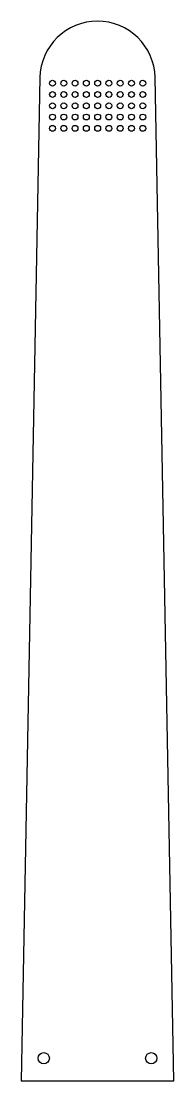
# Model space of a CAD drawing. Extents: x -1.7 to 1.7, y -32.1 to -8.6.
import ezdxf

# ---------------------------------------------------------------- set-up
doc = ezdxf.new("R2010")
doc.units = 0
doc.layers.get('0').update_dxf_attribs({"linetype": 'CONTINUOUS'})

msp = doc.modelspace()

# ---------------------------------------------------------------- linework, layer by layer
msp.add_lwpolyline([(-1.276, -9.841), (-1.69, -32.089), (1.69, -32.089), (1.276, -9.841, 0.981556)], format="xyb", close=True)
for centre, radius in [((-0.997, -9.965), 0.065), ((-0.747, -9.965), 0.065), ((-0.497, -9.965), 0.065), ((-0.247, -9.965), 0.065), ((0.003, -9.965), 0.065), ((0.253, -9.965), 0.065), ((0.503, -9.965), 0.065), ((0.753, -9.965), 0.065), ((1.003, -9.965), 0.065), ((-0.997, -10.215), 0.065), ((-0.747, -10.215), 0.065), ((-0.497, -10.215), 0.065), ((-0.247, -10.215), 0.065), ((0.003, -10.215), 0.065), ((0.253, -10.215), 0.065), ((0.503, -10.215), 0.065), ((0.753, -10.215), 0.065), ((1.003, -10.215), 0.065), ((-0.997, -10.465), 0.065), ((-0.747, -10.465), 0.065), ((-0.497, -10.465), 0.065), ((-0.247, -10.465), 0.065), ((0.003, -10.465), 0.065), ((0.253, -10.465), 0.065), ((0.503, -10.465), 0.065), ((0.753, -10.465), 0.065), ((1.003, -10.465), 0.065), ((-0.997, -10.715), 0.065), ((-0.747, -10.715), 0.065), ((-0.497, -10.715), 0.065), ((-0.247, -10.715), 0.065), ((0.003, -10.715), 0.065), ((0.253, -10.715), 0.065), ((0.503, -10.715), 0.065), ((0.753, -10.715), 0.065), ((1.003, -10.715), 0.065), ((-0.997, -10.965), 0.065), ((-0.747, -10.965), 0.065), ((-0.497, -10.965), 0.065), ((-0.247, -10.965), 0.065), ((0.003, -10.965), 0.065), ((0.253, -10.965), 0.065), ((0.503, -10.965), 0.065), ((0.753, -10.965), 0.065), ((1.003, -10.965), 0.065), ((-1.19, -31.589), 0.125), ((1.19, -31.589), 0.125)]:
    msp.add_circle(centre, radius)

doc.saveas('drawing.dxf')
